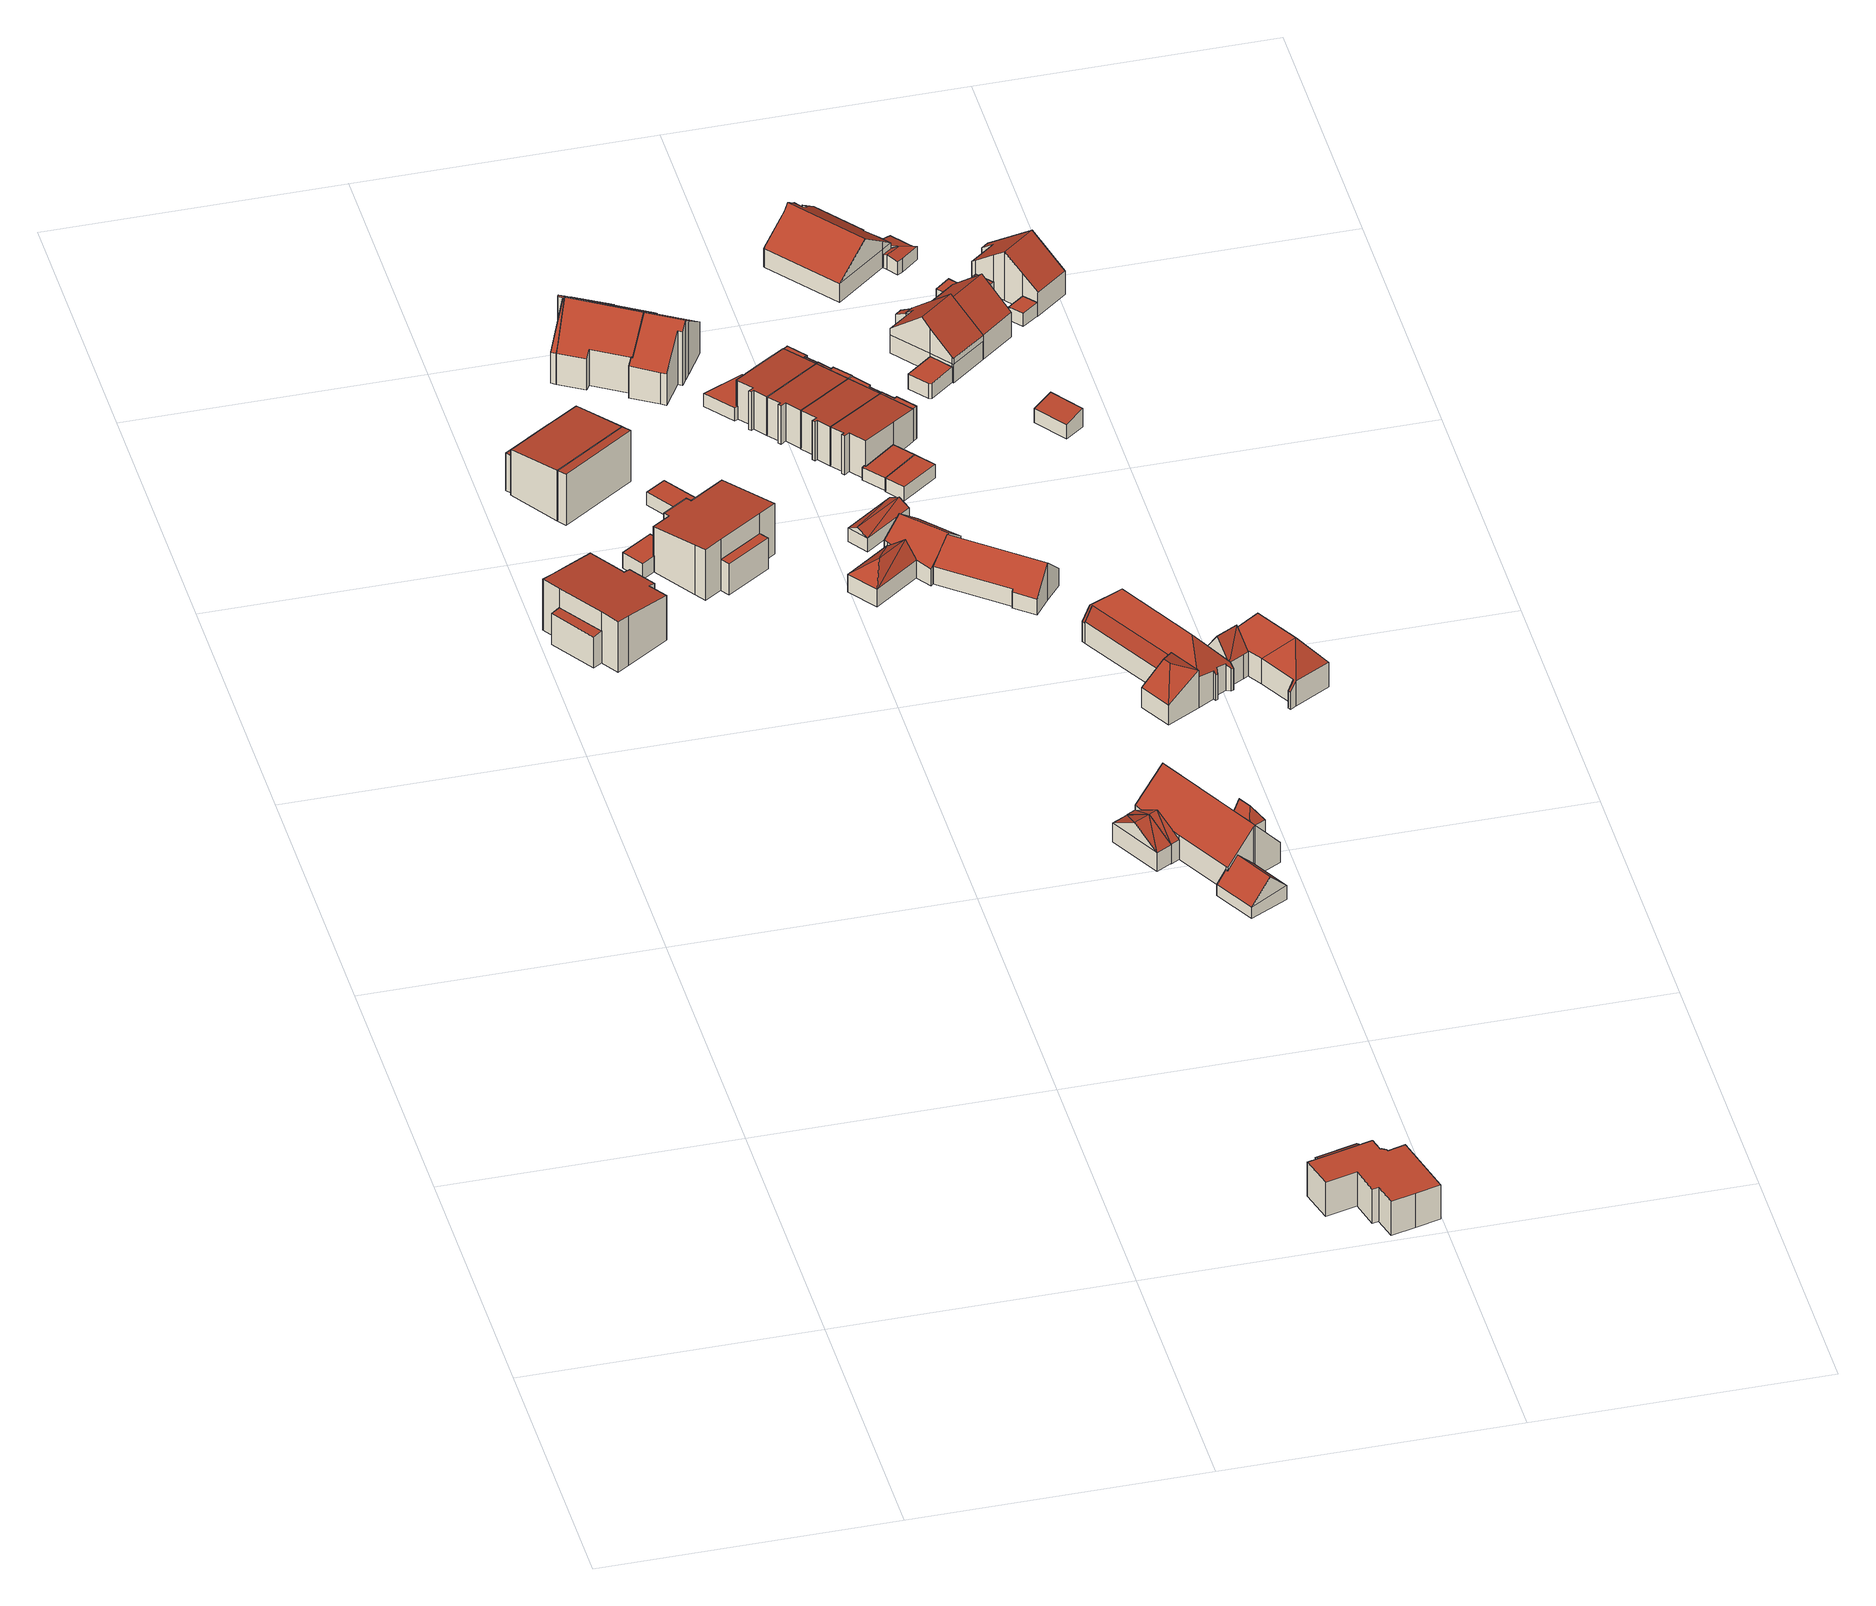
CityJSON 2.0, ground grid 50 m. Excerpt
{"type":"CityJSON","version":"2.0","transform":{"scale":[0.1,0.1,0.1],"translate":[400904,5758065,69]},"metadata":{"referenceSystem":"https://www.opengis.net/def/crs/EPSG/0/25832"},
"CityObjects":{
"building1":{"type":"Building","attributes":{"Gemeindeschluessel":"05515000","Geometrietyp2DReferenz":"3000","function":"31001_1000"},"address":[{"country":"Germany","locality":"Münster","thoroughfareNumber":"186","thoroughfareName":"Ramertsweg"}],"children":["building1-1","building1-2"]},
"building1-1":{"type":"BuildingPart","attributes":{"roofType":"2100","measuredHeight":9.95},"parents":["building1"],"geometry":[{"type":"Solid","lod":"2","boundaries":[[[[0,1,2]],[[3,4,0,2]],[[5,6,4,3]],[[7,8,6,5]],[[9,10,8,7]],[[11,12,10,9]],[[13,14,12,11]],[[15,16,14,13]],[[17,18,16,15]],[[19,20,18,17]],[[21,22,20,19]],[[23,24,22,21]],[[25,26,24,23]],[[27,28,26,25]],[[29,28,27]],[[25,23,21,19,17,15,13,11,9,7,5,3,2,27]],[[0,4,6,8,10,12,14,16,18,20,22,24,26,28]],[[1,29,27,2]],[[0,28,29,1]]]],"semantics":{"surfaces":[{"type":"WallSurface"},{"type":"RoofSurface"},{"type":"GroundSurface"},{"type":"ClosureSurface"}],"values":[[0,0,0,0,0,0,0,0,0,0,0,0,0,0,0,1,2,0,3]]}}]},
"building1-2":{"type":"BuildingPart","attributes":{"roofType":"2100","measuredHeight":6.28},"parents":["building1"],"geometry":[{"type":"Solid","lod":"2","boundaries":[[[[30,31,28,29]],[[32,33,31,30]],[[1,0,33,32]],[[32,30,29,1]],[[28,31,33,0]],[[28,0,1,29]]]],"semantics":{"surfaces":[{"type":"WallSurface"},{"type":"RoofSurface"},{"type":"GroundSurface"},{"type":"ClosureSurface"}],"values":[[0,0,0,1,2,3]]}}]},
"building2":{"type":"Building","attributes":{"Gemeindeschluessel":"05515000","Geometrietyp2DReferenz":"3000","function":"31001_1000"},"address":[{"country":"Germany","locality":"Münster","thoroughfareNumber":"188a","thoroughfareName":"Ramertsweg"}],"children":["building2-1","building2-2","building2-3"]},
"building2-1":{"type":"BuildingPart","attributes":{"roofType":"2100","measuredHeight":9.92},"parents":["building2"],"geometry":[{"type":"Solid","lod":"2","boundaries":[[[[34,35,36,37]],[[38,39,40,35,34]],[[41,42,43,44,45]],[[46,47,42,41]],[[41,45,48,38,34,37,46]],[[35,40,49,43,42,47,36]],[[39,38,48,50]],[[49,40,39,50]],[[44,50,48,45]],[[43,49,50,44]],[[37,36,47,46]]]],"semantics":{"surfaces":[{"type":"WallSurface"},{"type":"RoofSurface"},{"type":"GroundSurface"},{"type":"ClosureSurface"}],"values":[[0,0,0,0,1,2,0,3,0,3,3]]}}]},
"building2-2":{"type":"BuildingPart","attributes":{"roofType":"2100","measuredHeight":10.1},"parents":["building2"],"geometry":[{"type":"Solid","lod":"2","boundaries":[[[[37,36,51,52]],[[53,54,47,46]],[[52,51,54,53]],[[46,37,52,53]],[[36,47,54,51]],[[46,47,36,37]]]],"semantics":{"surfaces":[{"type":"WallSurface"},{"type":"RoofSurface"},{"type":"GroundSurface"},{"type":"ClosureSurface"}],"values":[[0,0,0,1,2,3]]}}]},
"building2-3":{"type":"BuildingPart","attributes":{"roofType":"1000","measuredHeight":7.3},"parents":["building2"],"geometry":[{"type":"Solid","lod":"2","boundaries":[[[[44,43,55,56]],[[57,58,40,39]],[[56,55,58,57]],[[39,50,44,56,57]],[[43,49,40,58,55]],[[43,44,50,49]],[[49,50,39,40]]]],"semantics":{"surfaces":[{"type":"WallSurface"},{"type":"RoofSurface"},{"type":"GroundSurface"},{"type":"ClosureSurface"}],"values":[[0,0,0,1,2,3,3]]}}]},
"building3":{"type":"Building","attributes":{"Gemeindeschluessel":"05515000","Geometrietyp2DReferenz":"3000","function":"31001_2460","roofType":"1000","measuredHeight":3.06},"geometry":[{"type":"Solid","lod":"2","boundaries":[[[[59,60,61,62]],[[63,64,60,59]],[[65,66,64,63]],[[67,68,66,65]],[[69,70,68,67]],[[71,72,70,69]],[[62,61,72,71]],[[69,67,65,63,59,62,71]],[[60,64,66,68,70,72,61]]]],"semantics":{"surfaces":[{"type":"WallSurface"},{"type":"RoofSurface"},{"type":"GroundSurface"}],"values":[[0,0,0,0,0,0,0,1,2]]}}]},
"building4":{"type":"Building","attributes":{"Gemeindeschluessel":"05515000","Geometrietyp2DReferenz":"3000","function":"31001_1000"},"address":[{"country":"Germany","locality":"Münster","thoroughfareNumber":"186a","thoroughfareName":"Ramertsweg"}],"children":["building4-1","building4-2"]},
"building4-1":{"type":"BuildingPart","attributes":{"roofType":"2100","measuredHeight":9.96},"parents":["building4"],"geometry":[{"type":"Solid","lod":"2","boundaries":[[[[73,60,74,75]],[[76,61,60,73]],[[77,72,61,76]],[[78,70,72,77]],[[79,80,70,78]],[[81,82,80,79]],[[83,84,82,81]],[[85,86,84,83]],[[87,88,86,85]],[[89,90,91,88,87]],[[92,93,94,95,96]],[[75,74,93,92]],[[96,89,87,85,83,81,79,78,77,76,73,75,92]],[[60,61,72,70,80,82,84,86,88,91,94,93,74]],[[90,89,96,95]],[[94,91,90,95]]]],"semantics":{"surfaces":[{"type":"WallSurface"},{"type":"RoofSurface"},{"type":"GroundSurface"},{"type":"ClosureSurface"}],"values":[[0,0,0,0,0,0,0,0,0,0,0,0,1,2,0,3]]}}]},
"building4-2":{"type":"BuildingPart","attributes":{"roofType":"1000","measuredHeight":6.13},"parents":["building4"],"geometry":[{"type":"Solid","lod":"2","boundaries":[[[[97,98,91,90]],[[99,100,98,97]],[[95,94,100,99]],[[99,97,90,95]],[[98,100,94,91]],[[94,95,90,91]]]],"semantics":{"surfaces":[{"type":"WallSurface"},{"type":"RoofSurface"},{"type":"GroundSurface"},{"type":"ClosureSurface"}],"values":[[0,0,0,1,2,3]]}}]},
"building5":{"type":"Building","attributes":{"Gemeindeschluessel":"05515000","Geometrietyp2DReferenz":"3000","function":"51009_1611","roofType":"1000","measuredHeight":2.47},"geometry":[{"type":"Solid","lod":"2","boundaries":[[[[101,102,103,104]],[[105,106,102,101]],[[107,108,106,105]],[[104,103,108,107]],[[105,101,104,107]],[[102,106,108,103]]]],"semantics":{"surfaces":[{"type":"WallSurface"},{"type":"RoofSurface"},{"type":"GroundSurface"}],"values":[[0,0,0,0,1,2]]}}]},
"building6":{"type":"Building","attributes":{"Gemeindeschluessel":"05515000","Geometrietyp2DReferenz":"3000","function":"31001_1000","roofType":"1000","measuredHeight":6.76},"address":[{"country":"Germany","locality":"Münster","thoroughfareNumber":"146","thoroughfareName":"Ramertsweg"}],"geometry":[{"type":"Solid","lod":"2","boundaries":[[[[109,110,111,112]],[[113,114,110,109]],[[115,116,114,113]],[[117,118,116,115]],[[119,120,118,117]],[[121,122,120,119]],[[123,124,122,121]],[[125,126,124,123]],[[127,128,126,125]],[[129,130,128,127]],[[131,132,130,129]],[[133,134,132,131]],[[135,136,134,133]],[[137,138,136,135]],[[139,140,138,137]],[[141,142,140,139]],[[143,144,142,141]],[[145,146,144,143]],[[147,148,146,145]],[[149,150,148,147]],[[151,152,150,149]],[[112,111,152,151]],[[149,147,145,143,141,139,137,135,133,131,129,127,125,123,121,119,117,115,113,109,112,151]],[[110,114,116,118,120,122,124,126,128,130,132,134,136,138,140,142,144,146,148,150,152,111]]]],"semantics":{"surfaces":[{"type":"WallSurface"},{"type":"RoofSurface"},{"type":"GroundSurface"}],"values":[[0,0,0,0,0,0,0,0,0,0,0,0,0,0,0,0,0,0,0,0,0,0,1,2]]}}]},
"building7":{"type":"Building","attributes":{"Gemeindeschluessel":"05515000","Geometrietyp2DReferenz":"3000","function":"51009_1610","roofType":"2100","measuredHeight":5.41},"geometry":[{"type":"Solid","lod":"2","boundaries":[[[[153,124,154,155]],[[156,122,124,153]],[[157,158,122,156]],[[155,154,158,157]],[[156,153,155,157]],[[124,122,158,154]]]],"semantics":{"surfaces":[{"type":"WallSurface"},{"type":"RoofSurface"},{"type":"GroundSurface"}],"values":[[0,0,0,0,1,2]]}}]},
"building8":{"type":"Building","attributes":{"Gemeindeschluessel":"05515000","Geometrietyp2DReferenz":"3000","function":"31001_1000"},"address":[{"country":"Germany","locality":"Münster","thoroughfareNumber":"190","thoroughfareName":"Ramertsweg"}],"children":["building8-1","building8-2"]},
"building8-1":{"type":"BuildingPart","attributes":{"roofType":"2100","measuredHeight":11.81},"parents":["building8"],"geometry":[{"type":"Solid","lod":"2","boundaries":[[[[159,160,161,162]],[[163,164,160,159]],[[165,166,164,163]],[[167,168,166,165]],[[169,170,168,167]],[[171,172,170,169]],[[169,167,165,163,159,162,173,171]],[[160,164,166,168,170,172,161]],[[172,171,173,162,161]]]],"semantics":{"surfaces":[{"type":"WallSurface"},{"type":"RoofSurface"},{"type":"GroundSurface"},{"type":"ClosureSurface"}],"values":[[0,0,0,0,0,0,1,2,3]]}}]},
"building8-2":{"type":"BuildingPart","attributes":{"roofType":"2100","measuredHeight":11.92},"parents":["building8"],"geometry":[{"type":"Solid","lod":"2","boundaries":[[[[174,175,172,171]],[[176,177,175,174]],[[178,179,177,176]],[[180,181,179,178]],[[182,162,161,181,180]],[[180,178,176,174,171,173,182]],[[175,177,179,181,161,172]],[[162,182,173]],[[172,161,162,173,171]]]],"semantics":{"surfaces":[{"type":"WallSurface"},{"type":"RoofSurface"},{"type":"GroundSurface"},{"type":"ClosureSurface"}],"values":[[0,0,0,0,0,1,2,0,3]]}}]},
"building9":{"type":"Building","attributes":{"Gemeindeschluessel":"05515000","Geometrietyp2DReferenz":"3000","function":"31001_1000","roofType":"2100","measuredHeight":11.8},"address":[{"country":"Germany","locality":"Münster","thoroughfareNumber":"194","thoroughfareName":"Ramertsweg"}],"geometry":[{"type":"Solid","lod":"2","boundaries":[[[[183,184,181,185]],[[186,187,184,183]],[[188,189,187,186]],[[190,191,189,188]],[[192,193,191,190]],[[194,195,193,192]],[[159,160,195,194]],[[185,181,160,159]],[[194,192,190,188,186,183,185,159]],[[184,187,189,191,193,195,160,181]]]],"semantics":{"surfaces":[{"type":"WallSurface"},{"type":"RoofSurface"},{"type":"GroundSurface"}],"values":[[0,0,0,0,0,0,0,0,1,2]]}}]},
"building10":{"type":"Building","attributes":{"Gemeindeschluessel":"05515000","Geometrietyp2DReferenz":"3000","function":"31001_1000","roofType":"3100","measuredHeight":11.69},"address":[{"country":"Germany","locality":"Münster","thoroughfareNumber":"192","thoroughfareName":"Ramertsweg"}],"geometry":[{"type":"Solid","lod":"2","boundaries":[[[[196,197,198,199]],[[200,201,197,196]],[[202,166,201,200]],[[203,164,166,202]],[[204,160,164,203]],[[205,195,160,204]],[[206,207,195,205]],[[208,209,207,206]],[[210,211,209,208]],[[212,213,211,210]],[[214,215,213,212]],[[199,198,215,214]],[[208,206,205,204,210]],[[203,202,200,196,199,214,212,210,204]],[[197,201,166,164,160,195,207,209,211,213,215,198]]]],"semantics":{"surfaces":[{"type":"WallSurface"},{"type":"RoofSurface"},{"type":"GroundSurface"}],"values":[[0,0,0,0,0,0,0,0,0,0,0,0,1,1,2]]}}]},
"building11":{"type":"Building","attributes":{"Gemeindeschluessel":"05515000","Geometrietyp2DReferenz":"3000","function":"51009_1610","roofType":"3100","measuredHeight":6.81},"geometry":[{"type":"Solid","lod":"2","boundaries":[[[[216,217,218,219]],[[220,221,217,216]],[[222,223,221,220]],[[219,218,223,222]],[[216,224,220]],[[222,225,219]],[[216,219,225]],[[225,224,216]],[[224,225,222]],[[222,220,224]],[[217,221,223,218]]]],"semantics":{"surfaces":[{"type":"WallSurface"},{"type":"RoofSurface"},{"type":"GroundSurface"}],"values":[[0,0,0,0,0,0,1,1,1,1,2]]}}]},
"building12":{"type":"Building","attributes":{"Gemeindeschluessel":"05515000","Geometrietyp2DReferenz":"3000","function":"31001_2460","roofType":"1000","measuredHeight":2.6},"geometry":[{"type":"Solid","lod":"2","boundaries":[[[[226,227,228,229]],[[230,231,227,226]],[[232,233,231,230]],[[234,235,233,232]],[[236,237,235,234]],[[229,228,237,236]],[[234,232,230,226,229,236]],[[227,231,233,235,237,228]]]],"semantics":{"surfaces":[{"type":"WallSurface"},{"type":"RoofSurface"},{"type":"GroundSurface"}],"values":[[0,0,0,0,0,0,1,2]]}}]},
"building13":{"type":"Building","attributes":{"Gemeindeschluessel":"05515000","Geometrietyp2DReferenz":"3000","function":"31001_2460","roofType":"3100","measuredHeight":3.82},"geometry":[{"type":"Solid","lod":"2","boundaries":[[[[238,239,240,241]],[[242,243,239,238]],[[244,245,243,242]],[[241,240,245,244]],[[238,246,242]],[[244,247,241]],[[238,241,247]],[[247,246,238]],[[246,247,244]],[[244,242,246]],[[239,243,245,240]]]],"semantics":{"surfaces":[{"type":"WallSurface"},{"type":"RoofSurface"},{"type":"GroundSurface"}],"values":[[0,0,0,0,0,0,1,1,1,1,2]]}}]},
"building14":{"type":"Building","attributes":{"Gemeindeschluessel":"05515000","Geometrietyp2DReferenz":"3000","function":"31001_2460","roofType":"5000","measuredHeight":6.2},"geometry":[{"type":"Solid","lod":"2","boundaries":[[[[248,249,250,251]],[[252,253,249,248]],[[254,255,253,252]],[[256,257,255,254]],[[258,259,257,256]],[[251,250,259,258]],[[260,261,248,251,258,256]],[[254,252,261,260]],[[248,261,252]],[[254,260,256]],[[249,253,255,257,259,250]]]],"semantics":{"surfaces":[{"type":"WallSurface"},{"type":"RoofSurface"},{"type":"GroundSurface"}],"values":[[0,0,0,0,0,0,1,1,0,0,2]]}}]},
"building15":{"type":"Building","attributes":{"Gemeindeschluessel":"05515000","Geometrietyp2DReferenz":"3000","function":"31001_1000"},"address":[{"country":"Germany","locality":"Münster","thoroughfareNumber":"178","thoroughfareName":"Ramertsweg"}],"children":["building15-1","building15-2"]},
"building15-1":{"type":"BuildingPart","attributes":{"roofType":"3100","measuredHeight":10.17},"parents":["building15"],"geometry":[{"type":"Solid","lod":"2","boundaries":[[[[262,263,264,250,265]],[[266,267,268,269,270]],[[271,272,267,266]],[[273,274,272,271]],[[275,276,274,273]],[[277,278,276,275]],[[279,280,278,277]],[[281,282,280,279]],[[283,284,282,281]],[[285,286,284,283]],[[287,253,286,285]],[[288,249,253,287]],[[265,250,249,288]],[[283,281,279,277,275,273,271,266,285]],[[270,289,290,262,265,288,287,285,266]],[[264,268,267,272,274,276,278,280,282,284,286,253,249,250]],[[289,270,269]],[[262,290,263]],[[268,264,263,269]],[[263,290,289,269]]]],"semantics":{"surfaces":[{"type":"WallSurface"},{"type":"RoofSurface"},{"type":"GroundSurface"},{"type":"ClosureSurface"}],"values":[[0,0,0,0,0,0,0,0,0,0,0,0,0,1,1,2,0,0,3,3]]}}]},
"building15-2":{"type":"BuildingPart","attributes":{"roofType":"3100","measuredHeight":6.93},"parents":["building15"],"geometry":[{"type":"Solid","lod":"2","boundaries":[[[[291,292,264,263]],[[293,294,292,291]],[[269,268,294,293]],[[291,225,293]],[[291,263,290,295]],[[295,225,291]],[[225,295,289,269]],[[269,293,225]],[[292,294,268,264]],[[268,269,263,264]],[[290,289,295]],[[290,263,269,289]]]],"semantics":{"surfaces":[{"type":"WallSurface"},{"type":"RoofSurface"},{"type":"GroundSurface"},{"type":"ClosureSurface"}],"values":[[0,0,0,0,1,1,1,1,2,3,0,3]]}}]},
"building16":{"type":"Building","attributes":{"Gemeindeschluessel":"05515000","Geometrietyp2DReferenz":"3000","function":"31001_1000"},"address":[{"country":"Germany","locality":"Münster","thoroughfareNumber":"139","thoroughfareName":"Mergelberg"}],"children":["building16-1","building16-2"]},
"building16-1":{"type":"BuildingPart","attributes":{"roofType":"2100","measuredHeight":7.64},"parents":["building16"],"geometry":[{"type":"Solid","lod":"2","boundaries":[[[[296,297,298,299,300]],[[301,302,297,296]],[[303,304,302,301]],[[305,306,304,303]],[[307,308,306,305]],[[309,310,308,307]],[[311,312,310,309]],[[313,314,312,311]],[[315,316,314,313]],[[313,311,309,307,305,303,301,296,300,315]],[[297,302,304,306,308,310,312,314,316,298]],[[317,316,315,300,299]],[[298,316,317,299]]]],"semantics":{"surfaces":[{"type":"WallSurface"},{"type":"RoofSurface"},{"type":"GroundSurface"},{"type":"ClosureSurface"}],"values":[[0,0,0,0,0,0,0,0,0,1,2,0,3]]}}]},
"building16-2":{"type":"BuildingPart","attributes":{"roofType":"1000","measuredHeight":6.26},"parents":["building16"],"geometry":[{"type":"Solid","lod":"2","boundaries":[[[[318,319,316,317]],[[320,321,319,318]],[[322,323,321,320]],[[324,325,323,322]],[[326,327,325,324]],[[299,298,327,326]],[[324,322,320,318,317,299,326]],[[316,319,321,323,325,327,298]],[[298,299,317,316]]]],"semantics":{"surfaces":[{"type":"WallSurface"},{"type":"RoofSurface"},{"type":"GroundSurface"},{"type":"ClosureSurface"}],"values":[[0,0,0,0,0,0,1,2,3]]}}]},
"building17":{"type":"Building","attributes":{"Gemeindeschluessel":"05515000","Geometrietyp2DReferenz":"3000","function":"31001_1000"},"address":[{"country":"Germany","locality":"Münster","thoroughfareNumber":"182","thoroughfareName":"Ramertsweg"}],"children":["building17-1","building17-2","building17-3"]},
"building17-1":{"type":"BuildingPart","attributes":{"roofType":"3100","measuredHeight":7.36},"parents":["building17"],"geometry":[{"type":"Solid","lod":"2","boundaries":[[[[328,329,330,331]],[[332,333,334,335]],[[336,337,333,332]],[[338,339,337,336]],[[340,341,339,338]],[[331,330,341,340]],[[332,335,342,343,344,336]],[[345,328,331,340,338,336,344]],[[329,346,347,334,333,337,339,341,330]],[[345,344,348]],[[329,328,345,348,346]],[[348,344,343]],[[334,347,342,335]],[[347,346,348,343,342]]]],"semantics":{"surfaces":[{"type":"WallSurface"},{"type":"RoofSurface"},{"type":"GroundSurface"},{"type":"ClosureSurface"}],"values":[[0,0,0,0,0,0,1,1,2,0,3,0,3,3]]}}]},
"building17-2":{"type":"BuildingPart","attributes":{"roofType":"3100","measuredHeight":7.3},"parents":["building17"],"geometry":[{"type":"Solid","lod":"2","boundaries":[[[[349,350,351,352,353]],[[354,355,350,349]],[[356,357,355,354]],[[358,359,357,356]],[[360,335,334,359,358]],[[361,362,329,328,363]],[[364,365,366,362,361]],[[360,358,356,354,367]],[[349,353,368,369,364,361,363,345,348,343,367,354]],[[351,350,355,357,359,334,347,346,329,362,366]],[[368,353,352]],[[364,369,365]],[[351,366,365,352]],[[365,369,368,352]],[[335,360,367,342]],[[334,335,342,347]],[[328,345,363]],[[342,367,343]],[[329,346,348,345,328]],[[346,347,342,343,348]]]],"semantics":{"surfaces":[{"type":"WallSurface"},{"type":"RoofSurface"},{"type":"GroundSurface"},{"type":"ClosureSurface"}],"values":[[0,0,0,0,0,0,0,1,1,2,0,0,3,3,0,3,0,0,3,3]]}}]},
"building17-3":{"type":"BuildingPart","attributes":{"roofType":"5000","measuredHeight":6.49},"parents":["building17"],"geometry":[{"type":"Solid","lod":"2","boundaries":[[[[370,371,372,373]],[[352,351,371,370]],[[373,372,366,365]],[[373,374,370]],[[375,374,373]],[[373,365,369,375]],[[374,375,368,352]],[[352,370,374]],[[371,351,366,372]],[[351,352,365,366]],[[369,368,375]],[[369,365,352,368]]]],"semantics":{"surfaces":[{"type":"WallSurface"},{"type":"RoofSurface"},{"type":"GroundSurface"},{"type":"ClosureSurface"}],"values":[[0,0,0,1,1,1,1,1,2,3,0,3]]}}]},
"building18":{"type":"Building","attributes":{"Gemeindeschluessel":"05515000","Geometrietyp2DReferenz":"3000","function":"31001_1000"},"address":[{"country":"Germany","locality":"Münster","thoroughfareNumber":"137","thoroughfareName":"Mergelberg"}],"children":["building18-1","building18-2"]},
"building18-1":{"type":"BuildingPart","attributes":{"roofType":"2100","measuredHeight":7.62},"parents":["building18"],"geometry":[{"type":"Solid","lod":"2","boundaries":[[[[376,377,378,379]],[[380,381,377,376]],[[382,383,381,380]],[[384,385,383,382]],[[296,297,385,384]],[[300,298,297,296]],[[379,378,386,387]],[[300,296,384,382,380,376,379,387]],[[377,381,383,385,297,298,386,378]],[[386,298,300,387]]]],"semantics":{"surfaces":[{"type":"WallSurface"},{"type":"RoofSurface"},{"type":"GroundSurface"},{"type":"ClosureSurface"}],"values":[[0,0,0,0,0,0,0,1,2,3]]}}]},
"building18-2":{"type":"BuildingPart","attributes":{"roofType":"1000","measuredHeight":6.28},"parents":["building18"],"geometry":[{"type":"Solid","lod":"2","boundaries":[[[[388,389,327,390]],[[391,392,389,388]],[[393,394,392,391]],[[387,386,394,393]],[[390,327,298,300]],[[387,393,391,388,390,300]],[[389,392,394,386,298,327]],[[386,387,300,298]]]],"semantics":{"surfaces":[{"type":"WallSurface"},{"type":"RoofSurface"},{"type":"GroundSurface"},{"type":"ClosureSurface"}],"values":[[0,0,0,0,0,1,2,3]]}}]},
"building19":{"type":"Building","attributes":{"Gemeindeschluessel":"05515000","Geometrietyp2DReferenz":"3000","function":"31001_1000"},"address":[{"country":"Germany","locality":"Münster","thoroughfareNumber":"135","thoroughfareName":"Mergelberg"}],"children":["building19-1","building19-2"]},
"building19-1":{"type":"BuildingPart","attributes":{"roofType":"2100","measuredHeight":7.65},"parents":["building19"],"geometry":[{"type":"Solid","lod":"2","boundaries":[[[[395,396,397,398,399]],[[400,401,396,395]],[[402,403,401,400]],[[404,405,403,402]],[[406,407,405,404]],[[379,408,407,406]],[[387,409,410,408,379]],[[406,404,402,400,395,399,387,379]],[[397,396,401,403,405,407,408,410]],[[409,387,399,398]],[[397,410,409,398]]]],"semantics":{"surfaces":[{"type":"WallSurface"},{"type":"RoofSurface"},{"type":"GroundSurface"},{"type":"ClosureSurface"}],"values":[[0,0,0,0,0,0,0,1,2,0,3]]}}]},
"building19-2":{"type":"BuildingPart","attributes":{"roofType":"1000","measuredHeight":6.29},"parents":["building19"],"geometry":[{"type":"Solid","lod":"2","boundaries":[[[[411,412,410,409]],[[413,414,412,411]],[[415,416,414,413]],[[417,418,416,415]],[[398,397,418,417]],[[415,413,411,409,398,417]],[[410,412,414,416,418,397]],[[397,398,409,410]]]],"semantics":{"surfaces":[{"type":"WallSurface"},{"type":"RoofSurface"},{"type":"GroundSurface"},{"type":"ClosureSurface"}],"values":[[0,0,0,0,0,1,2,3]]}}]},
"building20":{"type":"Building","attributes":{"Gemeindeschluessel":"05515000","Geometrietyp2DReferenz":"3000","function":"31001_2460","roofType":"1000","measuredHeight":2.57},"geometry":[{"type":"Solid","lod":"2","boundaries":[[[[419,420,421,422]],[[423,424,420,419]],[[425,426,424,423]],[[427,428,426,425]],[[429,430,428,427]],[[422,421,430,429]],[[427,425,423,419,422,429]],[[420,424,426,428,430,421]]]],"semantics":{"surfaces":[{"type":"WallSurface"},{"type":"RoofSurface"},{"type":"GroundSurface"}],"values":[[0,0,0,0,0,0,1,2]]}}]},
"building21":{"type":"Building","attributes":{"Gemeindeschluessel":"05515000","Geometrietyp2DReferenz":"3000","function":"51009_1610","roofType":"5000","measuredHeight":5.89},"geometry":[{"type":"Solid","lod":"2","boundaries":[[[[431,432,433,434]],[[435,436,432,431]],[[437,438,436,435]],[[439,440,438,437]],[[434,433,440,439]],[[441,439,437,442]],[[442,437,435,443]],[[435,431,443]],[[442,443,431,434,441]],[[434,439,441]],[[432,436,438,440,433]]]],"semantics":{"surfaces":[{"type":"WallSurface"},{"type":"RoofSurface"},{"type":"GroundSurface"}],"values":[[0,0,0,0,0,1,1,0,1,1,2]]}}]},
"building22":{"type":"Building","attributes":{"Gemeindeschluessel":"05515000","Geometrietyp2DReferenz":"3000","function":"31001_1000"},"address":[{"country":"Germany","locality":"Münster","thoroughfareNumber":"133","thoroughfareName":"Mergelberg"}],"children":["building22-1","building22-2"]},
"building22-1":{"type":"BuildingPart","attributes":{"roofType":"2100","measuredHeight":7.67},"parents":["building22"],"geometry":[{"type":"Solid","lod":"2","boundaries":[[[[444,445,446,447]],[[448,449,445,444]],[[450,451,449,448]],[[452,453,451,450]],[[454,455,453,452]],[[395,396,455,454]],[[399,397,396,395]],[[447,446,456,457]],[[399,395,454,452,450,448,444,447,457]],[[445,449,451,453,455,396,397,456,446]],[[456,397,399,457]]]],"semantics":{"surfaces":[{"type":"WallSurface"},{"type":"RoofSurface"},{"type":"GroundSurface"},{"type":"ClosureSurface"}],"values":[[0,0,0,0,0,0,0,0,1,2,3]]}}]},
"building22-2":{"type":"BuildingPart","attributes":{"roofType":"1000","measuredHeight":6.33},"parents":["building22"],"geometry":[{"type":"Solid","lod":"2","boundaries":[[[[458,459,418,460]],[[461,462,459,458]],[[463,464,462,461]],[[457,456,464,463]],[[460,418,397,399]],[[457,463,461,458,460,399]],[[459,462,464,456,397,418]],[[456,457,399,397]]]],"semantics":{"surfaces":[{"type":"WallSurface"},{"type":"RoofSurface"},{"type":"GroundSurface"},{"type":"ClosureSurface"}],"values":[[0,0,0,0,0,1,2,3]]}}]},
"building23":{"type":"Building","attributes":{"Gemeindeschluessel":"05515000","Geometrietyp2DReferenz":"3000","function":"31001_2460","roofType":"1000","measuredHeight":2.77},"geometry":[{"type":"Solid","lod":"2","boundaries":[[[[427,465,466,429]],[[467,468,465,427]],[[469,470,468,467]],[[429,466,470,469]],[[467,427,429,469]],[[465,468,470,466]]]],"semantics":{"surfaces":[{"type":"WallSurface"},{"type":"RoofSurface"},{"type":"GroundSurface"}],"values":[[0,0,0,0,1,2]]}}]},
"building24":{"type":"Building","attributes":{"Gemeindeschluessel":"05515000","Geometrietyp2DReferenz":"3000","function":"51009_1610","roofType":"5000","measuredHeight":7.5},"geometry":[{"type":"Solid","lod":"2","boundaries":[[[[471,472,473,474]],[[475,476,472,471]],[[477,478,476,475]],[[474,473,478,477]],[[479,477,475,480]],[[475,471,480]],[[480,471,474,479]],[[474,477,479]],[[472,476,478,473]]]],"semantics":{"surfaces":[{"type":"WallSurface"},{"type":"RoofSurface"},{"type":"GroundSurface"}],"values":[[0,0,0,0,1,0,1,1,2]]}}]},
"building25":{"type":"Building","attributes":{"Gemeindeschluessel":"05515000","Geometrietyp2DReferenz":"3000","function":"51009_1611","roofType":"9999","measuredHeight":3},"geometry":[{"type":"Solid","lod":"2","boundaries":[[[[481,482,483,484,485]],[[483,486,487,484]],[[482,488,486,483]],[[481,489,488,482]],[[485,490,489,481]],[[484,487,490,485]],[[486,488,489,490,487]]]],"semantics":{"surfaces":[{"type":"RoofSurface"},{"type":"WallSurface"},{"type":"GroundSurface"}],"values":[[0,1,1,1,1,1,2]]}}]},
"building26":{"type":"Building","attributes":{"Gemeindeschluessel":"05515000","Geometrietyp2DReferenz":"3000","function":"31001_1000"},"address":[{"country":"Germany","locality":"Münster","thoroughfareNumber":"180","thoroughfareName":"Ramertsweg"}],"children":["building26-1","building26-2","building26-3","building26-4"]},
"building26-1":{"type":"BuildingPart","attributes":{"roofType":"3200","measuredHeight":9.47},"parents":["building26"],"geometry":[{"type":"Solid","lod":"2","boundaries":[[[[491,492,493,494]],[[495,496,497,492,491]],[[498,499,500,501,502]],[[503,504,499,498]],[[505,506,504,503]],[[507,508,506,505]],[[509,510,508,507]],[[511,512,510,509]],[[513,514,512,511]],[[515,516,514,513]],[[494,493,516,515]],[[509,517,511]],[[498,502,518,503]],[[505,503,518,517,507]],[[507,517,509]],[[519,520,495,491,517,518,502]],[[494,515,513,511,517,491]],[[492,497,500,499,504,506,508,510,512,514,516,493]],[[501,519,502]],[[496,495,520]],[[500,497,496,501]],[[501,496,520,519]]]],"semantics":{"surfaces":[{"type":"WallSurface"},{"type":"RoofSurface"},{"type":"GroundSurface"},{"type":"ClosureSurface"}],"values":[[0,0,0,0,0,0,0,0,0,0,0,1,1,1,1,1,1,2,0,0,3,3]]}}]},
"building26-2":{"type":"BuildingPart","attributes":{"roofType":"3200","measuredHeight":8.71},"parents":["building26"],"geometry":[{"type":"Solid","lod":"2","boundaries":[[[[521,522,523,524]],[[525,526,472,522,521]],[[524,523,527,528,529]],[[521,530,525]],[[529,531,524]],[[524,531,530,521]],[[525,530,531,529]],[[522,472,532,527,523]],[[533,526,525,529,528]],[[527,532,533,528]],[[472,526,533,532]]]],"semantics":{"surfaces":[{"type":"WallSurface"},{"type":"RoofSurface"},{"type":"GroundSurface"},{"type":"ClosureSurface"}],"values":[[0,0,0,1,1,1,1,2,0,3,3]]}}]},
"building26-3":{"type":"BuildingPart","attributes":{"roofType":"3100","measuredHeight":8.54},"parents":["building26"],"geometry":[{"type":"Solid","lod":"2","boundaries":[[[[534,535,536,537]],[[538,539,540,541]],[[501,500,539,538]],[[537,536,497,496]],[[542,543,544,534]],[[534,537,496,520,542]],[[543,542,519,501]],[[501,538,541,545,543]],[[535,540,539,500,497,536]],[[535,534,541,540]],[[500,501,496,497]],[[542,520,519]],[[519,520,496,501]],[[545,544,543]],[[545,541,534,544]]]],"semantics":{"surfaces":[{"type":"WallSurface"},{"type":"RoofSurface"},{"type":"GroundSurface"},{"type":"ClosureSurface"}],"values":[[0,0,0,0,1,1,1,1,2,3,3,0,3,0,3]]}}]},
"building26-4":{"type":"BuildingPart","attributes":{"roofType":"3200","measuredHeight":10.46},"parents":["building26"],"geometry":[{"type":"Solid","lod":"2","boundaries":[[[[546,547,535,534,548]],[[549,550,547,546]],[[551,552,550,549]],[[553,554,552,551]],[[555,556,554,553]],[[557,558,556,555]],[[559,560,558,557]],[[561,562,560,559]],[[563,564,562,561]],[[528,527,564,563]],[[565,473,472,526]],[[566,478,473,565]],[[567,568,478,566]],[[569,570,568,567]],[[571,572,570,569]],[[573,574,572,571]],[[575,576,574,573]],[[577,578,576,575]],[[579,580,578,577]],[[581,539,580,579]],[[582,541,540,539,581]],[[577,575,573,571,569,583,579]],[[528,563,561,559,557,555,553,551,549,584,533]],[[567,566,565,526,533,584,583,569]],[[546,548,544,545,582,581,579,583,584,549]],[[547,550,552,554,556,558,560,562,564,527,532,472,473,478,568,570,572,574,576,578,580,539,540,535]],[[527,528,533,532]],[[533,526,472,532]],[[544,548,534]],[[582,545,541]],[[535,540,541,534]],[[541,545,544,534]]]],"semantics":{"surfaces":[{"type":"WallSurface"},{"type":"RoofSurface"},{"type":"GroundSurface"},{"type":"ClosureSurface"}],"values":[[0,0,0,0,0,0,0,0,0,0,0,0,0,0,0,0,0,0,0,0,0,1,1,1,1,2,3,3,0,0,3,3]]}}]},
"building27":{"type":"Building","attributes":{"Gemeindeschluessel":"05515000","Geometrietyp2DReferenz":"3000","function":"31001_1000","roofType":"5000","measuredHeight":8.48},"address":[{"country":"Germany","locality":"Münster","thoroughfareNumber":"173","thoroughfareName":"Mergelberg"},{"country":"Germany","locality":"Münster","thoroughfareNumber":"171","thoroughfareName":"Mergelberg"}],"geometry":[{"type":"Solid","lod":"2","boundaries":[[[[585,586,587,588]],[[589,590,586,585]],[[591,592,590,589]],[[593,594,592,591]],[[595,596,594,593]],[[597,598,596,595]],[[599,600,598,597]],[[601,602,600,599]],[[603,604,602,601]],[[605,606,604,603]],[[607,608,606,605]],[[609,610,608,607]],[[611,612,610,609]],[[613,614,612,611]],[[615,616,614,613]],[[617,618,616,615]],[[588,587,618,617]],[[619,617,615,613,620,621]],[[622,623,624,625,626,627,628,629,630,631,621,620,632,609,633]],[[633,609,607]],[[632,611,609]],[[632,620,613,611]],[[619,621,631,585,588]],[[631,630,589,585]],[[630,629,591,589]],[[629,628,593,591]],[[628,627,595,593]],[[627,626,597,595]],[[626,625,599,597]],[[625,624,601,599]],[[624,623,603,601]],[[623,622,605,603]],[[622,633,607,605]],[[619,588,617]],[[586,590,592,594,596,598,600,602,604,606,608,610,612,614,616,618,587]]]],"semantics":{"surfaces":[{"type":"WallSurface"},{"type":"RoofSurface"},{"type":"GroundSurface"}],"values":[[0,0,0,0,0,0,0,0,0,0,0,0,0,0,0,0,0,1,1,0,0,0,0,0,0,0,0,0,0,0,0,0,0,0,2]]}}]},
"building28":{"type":"Building","attributes":{"Gemeindeschluessel":"05515000","Geometrietyp2DReferenz":"3000","function":"31001_2700","roofType":"2100","measuredHeight":3.4},"geometry":[{"type":"Solid","lod":"2","boundaries":[[[[634,635,636,637]],[[638,639,635,634]],[[640,641,639,638]],[[637,636,641,640]],[[638,634,637,640]],[[635,639,641,636]]]],"semantics":{"surfaces":[{"type":"WallSurface"},{"type":"RoofSurface"},{"type":"GroundSurface"}],"values":[[0,0,0,0,1,2]]}}]},
"building29":{"type":"Building","attributes":{"Gemeindeschluessel":"05515000","Geometrietyp2DReferenz":"3000","function":"31001_1000","roofType":"5000","measuredHeight":9.99},"address":[{"country":"Germany","locality":"Münster","thoroughfareNumber":"143","thoroughfareName":"Mergelberg"}],"geometry":[{"type":"Solid","lod":"2","boundaries":[[[[642,643,644,645]],[[646,647,643,642]],[[648,649,647,646]],[[650,487,649,648]],[[651,490,487,650]],[[652,653,490,651]],[[654,655,653,652]],[[656,657,655,654]],[[645,644,657,656]],[[642,645,656,658,659,660,661]],[[662,661,660,663,664,665]],[[665,664,650,648]],[[664,663,651,650]],[[663,660,659,652,651]],[[662,665,648,646]],[[661,662,646,642]],[[659,658,654,652]],[[658,656,654]],[[643,647,649,487,490,653,655,657,644]]]],"semantics":{"surfaces":[{"type":"WallSurface"},{"type":"RoofSurface"},{"type":"GroundSurface"}],"values":[[0,0,0,0,0,0,0,0,0,1,1,0,0,0,0,0,0,0,2]]}}]},
"building30":{"type":"Building","attributes":{"Gemeindeschluessel":"05515000","Geometrietyp2DReferenz":"3000","function":"31001_1000","roofType":"5000","measuredHeight":9.66},"address":[{"country":"Germany","locality":"Münster","thoroughfareNumber":"145","thoroughfareName":"Mergelberg"}],"geometry":[{"type":"Solid","lod":"2","boundaries":[[[[666,667,643,668]],[[669,670,667,666]],[[671,672,670,669]],[[673,674,672,671]],[[662,647,674,673]],[[668,643,647,662]],[[673,675,676,662]],[[671,669,666,668,676,675]],[[662,676,668]],[[671,675,673]],[[667,670,672,674,647,643]]]],"semantics":{"surfaces":[{"type":"WallSurface"},{"type":"RoofSurface"},{"type":"GroundSurface"}],"values":[[0,0,0,0,0,0,1,1,0,0,2]]}}]},
"building31":{"type":"Building","attributes":{"Gemeindeschluessel":"05515000","Geometrietyp2DReferenz":"3000","function":"31001_2460","roofType":"2100","measuredHeight":3.78},"geometry":[{"type":"Solid","lod":"2","boundaries":[[[[677,678,679,680]],[[681,682,678,677]],[[683,684,682,681]],[[680,679,684,683]],[[681,677,680,683]],[[678,682,684,679]]]],"semantics":{"surfaces":[{"type":"WallSurface"},{"type":"RoofSurface"},{"type":"GroundSurface"}],"values":[[0,0,0,0,1,2]]}}]},
"building32":{"type":"Building","attributes":{"Gemeindeschluessel":"05515000","Geometrietyp2DReferenz":"3000","function":"31001_2460"},"children":["building32-1","building32-2"]},
"building32-1":{"type":"BuildingPart","attributes":{"roofType":"2100","measuredHeight":3.12},"parents":["building32"],"geometry":[{"type":"Solid","lod":"2","boundaries":[[[[685,608,610,686,687]],[[688,689,608,685]],[[690,691,689,688]],[[685,687,692,693,690,688]],[[694,610,608,689,691]],[[692,687,686]],[[694,693,692,686,610]],[[691,690,693,694]]]],"semantics":{"surfaces":[{"type":"WallSurface"},{"type":"RoofSurface"},{"type":"GroundSurface"},{"type":"ClosureSurface"}],"values":[[0,0,0,1,2,0,3,3]]}}]},
"building32-2":{"type":"BuildingPart","attributes":{"roofType":"3100","measuredHeight":2.89},"parents":["building32"],"geometry":[{"type":"Solid","lod":"2","boundaries":[[[[695,696,697,698]],[[699,612,696,695]],[[686,610,612,699]],[[700,701,691,690,702]],[[698,697,701,700]],[[692,686,699,695,703]],[[698,700,702,703,695]],[[696,612,610,694,691,701,697]],[[692,703,693]],[[610,686,692,693,694]],[[690,693,703,702]],[[693,690,691,694]]]],"semantics":{"surfaces":[{"type":"WallSurface"},{"type":"RoofSurface"},{"type":"GroundSurface"},{"type":"ClosureSurface"}],"values":[[0,0,0,0,0,1,1,2,0,3,0,3]]}}]},
"building33":{"type":"Building","attributes":{"Gemeindeschluessel":"05515000","Geometrietyp2DReferenz":"3000","function":"31001_2700","roofType":"1000","measuredHeight":2.52},"geometry":[{"type":"Solid","lod":"2","boundaries":[[[[704,672,705,706]],[[707,708,672,704]],[[709,710,708,707]],[[706,705,710,709]],[[707,704,706,709]],[[672,708,710,705]]]],"semantics":{"surfaces":[{"type":"WallSurface"},{"type":"RoofSurface"},{"type":"GroundSurface"}],"values":[[0,0,0,0,1,2]]}}]},
"building34":{"type":"Building","attributes":{"Gemeindeschluessel":"05515000","Geometrietyp2DReferenz":"3000","function":"51009_1610","roofType":"1000","measuredHeight":2.54},"geometry":[{"type":"Solid","lod":"2","boundaries":[[[[706,705,672,704]],[[711,712,705,706]],[[713,714,712,711]],[[704,672,714,713]],[[711,706,704,713]],[[705,712,714,672]]]],"semantics":{"surfaces":[{"type":"WallSurface"},{"type":"RoofSurface"},{"type":"GroundSurface"}],"values":[[0,0,0,0,1,2]]}}]},
"building35":{"type":"Building","attributes":{"Gemeindeschluessel":"05515000","Geometrietyp2DReferenz":"3000","function":"31001_2700","roofType":"1000","measuredHeight":2.59},"geometry":[{"type":"Solid","lod":"2","boundaries":[[[[715,716,717,718]],[[719,720,716,715]],[[721,722,720,719]],[[718,717,722,721]],[[719,715,718,721]],[[716,720,722,717]]]],"semantics":{"surfaces":[{"type":"WallSurface"},{"type":"RoofSurface"},{"type":"GroundSurface"}],"values":[[0,0,0,0,1,2]]}}]},
"building36":{"type":"Building","attributes":{"Gemeindeschluessel":"05515000","Geometrietyp2DReferenz":"3000","function":"51009_1610","roofType":"1000","measuredHeight":2.62},"geometry":[{"type":"Solid","lod":"2","boundaries":[[[[723,724,725,726]],[[727,728,724,723]],[[729,730,728,727]],[[726,725,730,729]],[[727,723,726,729]],[[724,728,730,725]]]],"semantics":{"surfaces":[{"type":"WallSurface"},{"type":"RoofSurface"},{"type":"GroundSurface"}],"values":[[0,0,0,0,1,2]]}}]},
"building37":{"type":"Building","attributes":{"Gemeindeschluessel":"05515000","Geometrietyp2DReferenz":"3000","function":"31001_1000","roofType":"3100","measuredHeight":9.66},"address":[{"country":"Germany","locality":"Münster","thoroughfareNumber":"147","thoroughfareName":"Mergelberg"}],"geometry":[{"type":"Solid","lod":"2","boundaries":[[[[731,728,730,732]],[[733,734,728,731]],[[735,736,734,733]],[[737,738,736,735]],[[739,740,738,737]],[[741,742,740,739]],[[743,744,742,741]],[[745,746,744,743]],[[747,748,746,745]],[[749,750,748,747]],[[751,752,750,749]],[[732,730,752,751]],[[745,743,741,739,737,735,733,747]],[[731,732,751,749,747,733]],[[728,734,736,738,740,742,744,746,748,750,752,730]]]],"semantics":{"surfaces":[{"type":"WallSurface"},{"type":"RoofSurface"},{"type":"GroundSurface"}],"values":[[0,0,0,0,0,0,0,0,0,0,0,0,1,1,2]]}}]}
},
"vertices":[
[29,1787,11],[29,1787,74],[29,1787,111],[11,1815,111],[11,1815,11],[10,1817,111],[10,1817,11],[29,1830,108],[29,1830,11],[58,1849,104],[58,1849,11],[102,1878,99],[102,1878,11],[141,1818,99],[141,1818,11],[151,1824,98],[151,1824,11],[180,1780,98],[180,1780,11],[170,1774,99],[170,1774,11],[190,1744,99],[190,1744,11],[117,1697,108],[117,1697,11],[97,1683,111],[97,1683,11],[78,1713,111],[78,1713,11],[78,1713,74],
[63,1703,72],[63,1703,11],[14,1778,72],[14,1778,11],
[47,2164,98],[47,2164,9],[101,2082,9],[101,2082,108],[50,2166,98],[50,2166,82],[50,2166,9],[173,2245,99],[173,2245,9],[133,2219,9],[133,2219,82],[133,2219,99],[226,2165,108],[226,2165,9],[51,2165,99],[51,2165,9],[51,2165,82],
[111,2067,9],[111,2067,110],[236,2150,110],[236,2150,9],
[125,2232,9],[125,2232,82],[42,2177,82],[42,2177,9],
[214,1917,42],[214,1917,11],[213,1919,11],[213,1919,42],[192,1902,42],[192,1902,11],[169,1938,42],[169,1938,11],[222,1973,42],[222,1973,11],[238,1949,42],[238,1949,11],[244,1939,42],[244,1939,11],
[214,1917,99],[261,1846,11],[261,1846,108],[213,1919,99],[244,1939,99],[238,1949,98],[281,1977,98],[281,1977,11],[287,1968,99],[287,1968,11],[346,2007,99],[346,2007,11],[394,1934,108],[394,1934,11],[407,1914,111],[407,1914,11],[378,1895,111],[378,1895,72],[378,1895,11],[274,1826,111],[274,1826,11],[303,1846,11],[303,1846,72],[303,1846,111],
[388,1880,72],[388,1880,11],[313,1831,72],[313,1831,11],
[329,2033,35],[329,2033,10],[279,2108,10],[279,2108,35],[295,2010,35],[295,2010,10],[245,2086,35],[245,2086,10],
[901,46,74],[901,46,7],[911,6,7],[911,6,74],[890,44,74],[890,44,7],[878,92,74],[878,92,7],[824,78,74],[824,78,7],[809,136,74],[809,136,7],[849,146,74],[849,146,7],[920,164,74],[920,164,7],[921,164,74],[921,164,7],[927,141,74],[927,141,7],[929,140,74],[929,140,7],[930,140,74],[930,140,7],[932,139,74],[932,139,7],[933,139,74],[933,139,7],[933,138,74],[933,138,7],[935,137,74],[935,137,7],[936,136,74],[936,136,7],[937,135,74],[937,135,7],[938,133,74],[938,133,7],[968,141,74],[968,141,7],[996,28,74],[996,28,7],[953,17,74],[953,17,7],
[920,164,61],[908,212,7],[908,212,34],[849,146,61],[837,194,34],[837,194,7],
[326,2420,123],[326,2420,5],[216,2488,5],[216,2488,123],[295,2370,76],[295,2370,5],[293,2372,76],[293,2372,5],[235,2408,76],[235,2408,5],[228,2397,66],[228,2397,5],[186,2423,66],[186,2423,5],[190,2431,73],
[178,2428,66],[178,2428,5],[213,2487,122],[213,2487,5],[206,2492,122],[206,2492,5],[207,2494,124],[207,2494,5],[216,2488,124],
[244,2554,67],[244,2554,5],[207,2494,123],[303,2518,68],[303,2518,5],[296,2508,77],[296,2508,5],[355,2472,77],[355,2472,5],[361,2482,68],[361,2482,5],[363,2480,68],[363,2480,5],
[331,2334,67],[331,2334,5],[339,2329,5],[339,2329,67],[287,2362,68],[287,2362,5],[293,2372,77],[295,2370,77],[326,2420,122],[363,2480,67],[422,2444,67],[422,2444,5],[392,2396,111],[392,2396,5],[384,2384,122],[384,2384,5],[376,2372,110],[376,2372,5],[369,2376,110],[369,2376,5],
[782,974,58],[782,974,21],[808,988,21],[808,988,58],[733,1064,58],[733,1064,21],[760,1079,58],[760,1079,21],[757,1019,89],[784,1033,89],
[431,2259,35],[431,2259,9],[436,2262,9],[436,2262,35],[393,2307,35],[393,2307,9],[463,2339,35],[463,2339,9],[489,2308,35],[489,2308,9],[435,2265,35],[435,2265,9],
[549,1886,36],[549,1886,9],[631,1945,9],[631,1945,36],[526,1919,36],[526,1919,9],[608,1978,36],[608,1978,9],[537,1903,47],[619,1962,47],
[876,898,61],[876,898,20],[873,902,20],[873,902,62],[924,924,47],[924,924,20],[960,857,47],[960,857,20],[895,823,42],[895,823,20],[857,893,42],[857,893,20],[929,841,82],[894,908,82],
[823,996,68],[823,996,59],[823,996,20],[873,902,68],[826,1114,121],[826,1114,20],[775,1087,20],[775,1087,59],[775,1087,68],[873,1139,59],[873,1139,20],[915,1059,59],[915,1059,20],[909,1056,68],[909,1056,20],[917,1040,68],[917,1040,20],[937,1004,68],[937,1004,20],[943,1007,60],[943,1007,20],[973,950,60],[973,950,20],[927,925,121],[927,925,20],[924,924,119],[876,898,68],[782,1073,68],[816,1010,68],
[808,988,59],[808,988,20],[760,1079,59],[760,1079,20],[799,1041,89],
[470,2210,86],[470,2210,10],[569,2289,10],[569,2289,72],[569,2289,73],[454,2231,86],[454,2231,10],[450,2228,86],[450,2228,10],[446,2232,86],[446,2232,10],[455,2239,85],[455,2239,10],[436,2262,85],[436,2262,10],[435,2265,85],[435,2265,10],[489,2308,78],[489,2308,10],[529,2339,73],[529,2339,10],[529,2339,72],
[531,2340,72],[531,2340,10],[537,2345,72],[537,2345,10],[561,2314,72],[561,2314,10],[557,2312,72],[557,2312,10],[573,2292,72],[573,2292,10],
[628,1782,44],[628,1782,9],[734,1696,9],[734,1696,44],[816,1729,44],[816,1729,9],[686,1835,9],[686,1835,44],[791,1699,82],[791,1699,9],[765,1666,40],[765,1666,9],[732,1693,40],[732,1693,9],[660,1811,78],[659,1810,80],[657,1808,82],[640,1793,60],[657,1808,9],[660,1811,9],[657,1808,78],
[568,1856,52],[568,1856,9],[572,1851,9],[572,1851,44],[572,1851,51],[598,1878,82],[598,1878,9],[634,1903,46],[634,1903,9],[680,1839,54],[680,1839,9],[686,1835,53],[624,1778,42],[624,1778,9],[628,1782,47],[606,1803,45],[606,1803,44],[606,1803,9],[660,1811,82],[577,1844,50],[606,1804,45],
[494,1795,44],[494,1795,9],[529,1747,9],[529,1747,44],[542,1785,74],[593,1821,74],
[495,2189,85],[495,2189,10],[513,2165,10],[513,2165,85],[486,2182,86],[486,2182,10],[482,2187,86],[482,2187,10],[486,2190,86],[486,2190,10],[608,2240,10],[608,2240,73],
[589,2271,73],[589,2271,10],[573,2292,73],[593,2274,73],[593,2274,10],[616,2246,73],[616,2246,10],
[547,2112,86],[547,2112,9],[647,2191,9],[647,2191,72],[647,2191,73],[531,2133,86],[531,2133,9],[527,2130,86],[527,2130,9],[524,2135,86],[524,2135,9],[532,2141,85],[532,2141,9],[513,2165,9],[608,2240,72],[608,2240,9],
[616,2246,72],[616,2246,9],[638,2217,72],[638,2217,9],[635,2214,72],[635,2214,9],[650,2194,72],[650,2194,9],
[590,2068,35],[590,2068,10],[586,2064,10],[586,2064,35],[592,2065,35],[592,2065,10],[647,2108,35],[647,2108,10],[673,2075,35],[673,2075,10],[614,2029,35],[614,2029,10],
[917,1040,53],[917,1040,22],[937,1004,22],[937,1004,53],[946,1056,53],[946,1056,22],[967,1019,53],[967,1019,22],[943,1007,53],[943,1007,22],[940,1013,65],[944,1026,80],[932,1048,80],
[592,2065,85],[592,2065,9],[647,2108,9],[647,2108,78],[572,2091,85],[572,2091,9],[563,2084,86],[563,2084,9],[559,2089,86],[559,2089,9],[563,2092,86],[563,2092,9],[687,2140,9],[687,2140,73],
[666,2174,73],[666,2174,9],[650,2194,73],[670,2177,73],[670,2177,9],[694,2146,73],[694,2146,9],
[673,2075,8],[614,2029,8],[698,2043,35],[698,2043,8],[637,1999,35],[637,1999,8],
[920,1427,53],[920,1427,11],[833,1583,11],[833,1583,53],[906,1419,53],[906,1419,11],[819,1575,53],[819,1575,11],[830,1572,86],[913,1423,86],
[713,2272,38],[738,2241,38],[743,2240,38],[783,2272,38],[757,2306,38],[743,2240,8],[783,2272,8],[738,2241,8],[713,2272,8],[757,2306,8],
[1060,1408,61],[1060,1408,11],[1095,1345,11],[1095,1345,60],[1045,1433,60],[1045,1433,58],[1045,1433,11],[1065,1505,60],[1065,1505,11],[1019,1479,11],[1019,1479,58],[1019,1479,60],[1083,1514,60],[1083,1514,11],[1085,1509,60],[1085,1509,11],[1122,1442,61],[1122,1442,11],[1159,1374,60],[1159,1374,11],[1098,1340,60],[1098,1340,11],[1088,1334,44],[1088,1334,11],[1085,1339,44],[1085,1339,11],[1110,1390,106],[1068,1465,106],[1020,1478,60],[1044,1435,60],
[864,1396,50],[864,1396,11],[894,1342,11],[894,1342,50],[920,1427,85],[920,1427,75],[950,1373,11],[950,1373,72],[950,1373,85],[900,1398,98],[907,1384,98],[949,1376,11],[949,1376,76],
[1009,1413,58],[1009,1413,11],[1035,1427,11],[1035,1427,58],[984,1460,58],[984,1460,11],[983,1460,11],[983,1460,58],[1032,1456,96],[996,1436,96],[1008,1415,61],[985,1458,61],
[1009,1412,62],[1009,1412,11],[1009,1413,62],[1010,1410,62],[1010,1410,11],[1014,1404,53],[1014,1404,11],[1010,1402,54],[1010,1402,11],[1002,1406,63],[1002,1406,11],[985,1396,67],[985,1396,11],[984,1387,60],[984,1387,11],[980,1385,61],[980,1385,11],[978,1389,66],[978,1389,11],[833,1583,74],[819,1575,50],[816,1581,50],[816,1581,11],[830,1589,74],[830,1589,11],[850,1600,69],[850,1600,11],[847,1606,62],[847,1606,11],[870,1618,58],[870,1618,11],[873,1613,64],[873,1613,11],[894,1625,60],[894,1625,11],[984,1460,60],[983,1460,61],[876,1565,115],[953,1425,115],
[627,2683,40],[627,2683,4],[615,2668,4],[615,2668,40],[628,2682,40],[628,2682,4],[636,2691,40],[636,2691,4],[648,2680,40],[648,2680,4],[657,2690,40],[657,2690,4],[651,2697,40],[651,2697,4],[674,2715,40],[674,2715,4],[735,2639,40],[735,2639,4],[732,2635,40],[732,2635,4],[751,2619,40],[751,2619,4],[753,2616,40],[753,2616,4],[768,2598,40],[768,2598,4],[752,2586,40],[752,2586,4],[665,2517,40],[665,2517,4],[574,2632,40],[574,2632,4],[573,2634,40],[573,2634,4],[615,2668,80],[716,2557,89],[622,2677,89],[751,2619,41],[732,2635,44],[735,2639,41],[674,2715,42],[651,2697,63],[657,2690,63],[648,2680,72],[636,2691,75],[628,2682,83],[627,2683,83],[752,2586,55],[753,2616,41],
[733,2432,31],[733,2432,9],[745,2416,9],[745,2416,43],[744,2441,31],[744,2441,9],[757,2425,43],[757,2425,9],
[758,2426,44],[758,2426,8],[757,2425,8],[757,2425,44],[844,2316,44],[844,2316,8],[785,2270,44],[785,2270,8],[783,2272,44],[757,2306,44],[708,2368,44],[708,2368,8],[754,2404,44],[754,2404,8],[745,2416,44],[745,2416,8],[754,2404,56],[708,2368,56],[747,2319,108],[805,2365,108],[844,2316,56],[757,2306,94],[783,2272,58],[785,2270,56],
[768,2435,36],[768,2435,8],[758,2426,36],[783,2416,56],[783,2416,8],[830,2452,56],[830,2452,8],[901,2361,56],[901,2361,8],[865,2407,104],[808,2362,104],
[922,2096,30],[922,2096,2],[954,2119,2],[954,2119,39],[884,2149,30],[884,2149,2],[916,2172,39],[916,2172,2],
[753,2616,35],[768,2598,30],[768,2598,35],[776,2634,26],[776,2634,4],[809,2592,26],[809,2592,4],[778,2597,33],[780,2596,32],[780,2596,4],
[757,2579,33],[757,2579,4],[770,2562,4],[770,2562,30],[752,2586,30],[779,2568,30],[779,2568,4],[809,2592,30],[780,2596,33],
[830,2452,33],[854,2472,8],[854,2472,33],[810,2477,33],[810,2477,8],[835,2497,33],[835,2497,8],
[882,2437,33],[882,2437,8],[857,2417,33],[857,2417,8],
[901,2471,33],[901,2471,8],[879,2498,8],[879,2498,33],[873,2449,33],[873,2449,8],[852,2476,33],[852,2476,8],
[908,2405,33],[908,2405,7],[926,2383,7],[926,2383,33],[936,2426,33],[936,2426,7],[954,2404,33],[954,2404,7],
[936,2426,76],[954,2404,54],[914,2454,103],[914,2454,7],[901,2471,87],[901,2471,7],[879,2498,60],[879,2498,7],[874,2505,53],[874,2505,7],[917,2539,53],[917,2539,7],[903,2556,36],[903,2556,7],[915,2566,36],[915,2566,7],[969,2497,103],[969,2497,7],[1009,2446,53],[1009,2446,7],[954,2403,53],[954,2403,7]
]}
